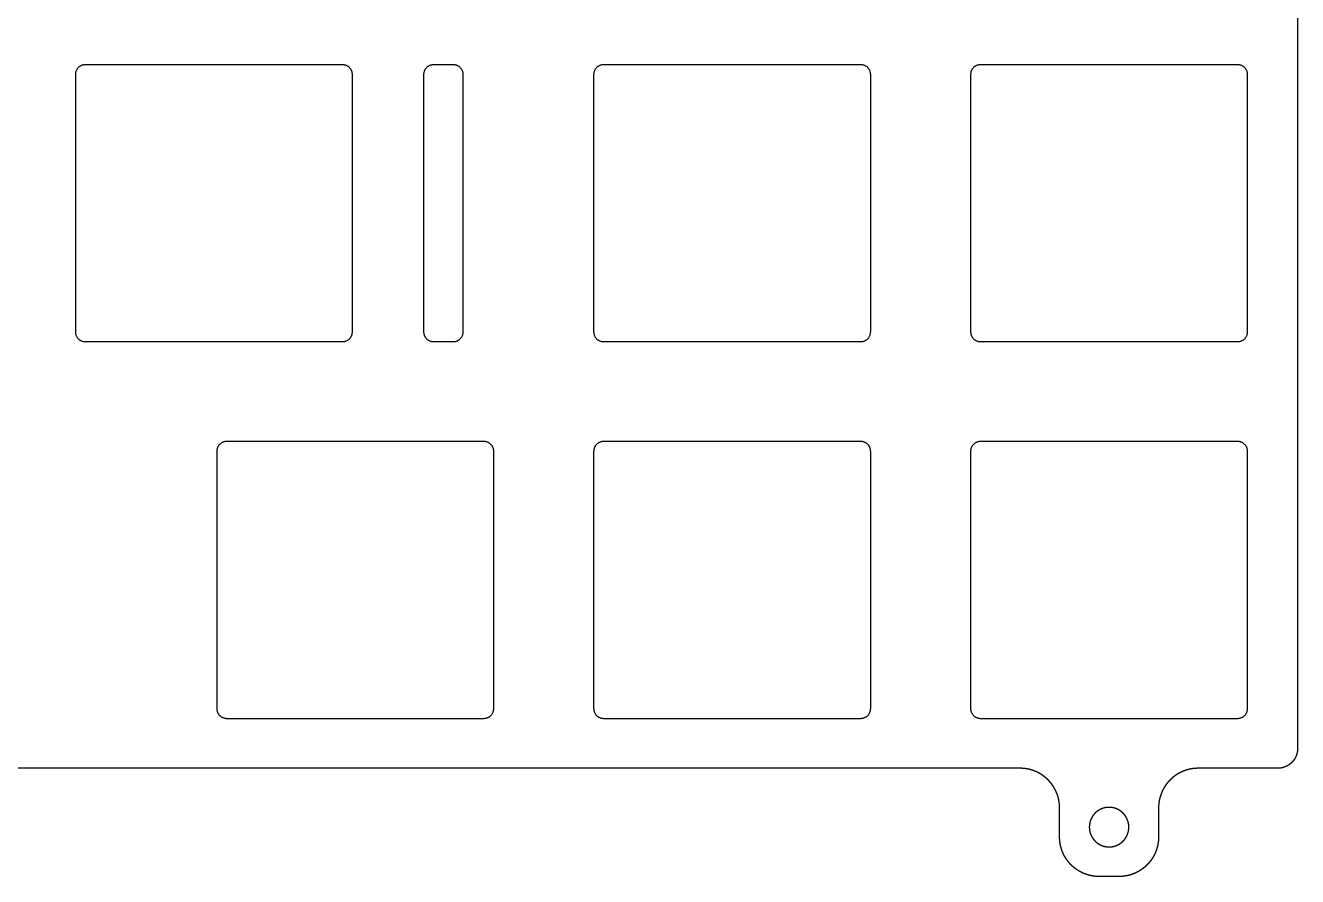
# Model space of a CAD drawing. Header units: millimetres. Extents: x 561 to 866, y -101 to 6.
# Drawn here: x 801.9 to 866.2, y -100.7 to -57.6 of the extents above; entities that cross this region are included whole.
import ezdxf

# ---------------------------------------------------------------- set-up
doc = ezdxf.new("R2010")
doc.units = ezdxf.units.MM
doc.layers.get('0').update_dxf_attribs({"linetype": 'CONTINUOUS'})

msp = doc.modelspace()

# ---------------------------------------------------------------- linework, layer by layer
for p, q in [((866.209, -0.953, -22.344), (866.209, -94.201, -22.344)), ((866.209, -94.201, -22.344), (866.208, -94.235, -22.344)), ((852.183, -95.201, -22.344), (718.308, -95.201, -22.344)), ((852.251, -95.202, -22.344), (852.183, -95.201, -22.344)), ((861.183, -95.201, -22.344), (861.115, -95.202, -22.344)), ((865.209, -95.201, -22.344), (861.183, -95.201, -22.344)), ((865.243, -95.201, -22.344), (865.209, -95.201, -22.344)), ((854.183, -97.201, -22.344), (854.182, -97.133, -22.344)), ((854.183, -98.676, -22.344), (854.183, -97.201, -22.344)), ((859.184, -97.133, -22.344), (859.183, -97.201, -22.344)), ((859.183, -97.201, -22.344), (859.183, -98.676, -22.344)), ((854.184, -98.745, -22.344), (854.183, -98.676, -22.344)), ((859.183, -98.676, -22.344), (859.182, -98.745, -22.344)), ((856.183, -100.676, -22.344), (856.115, -100.675, -22.344)), ((857.183, -100.676, -22.344), (856.183, -100.676, -22.344)), ((857.251, -100.675, -22.344), (857.183, -100.676, -22.344))]:
    msp.add_line(p, q)
for points, weights in [([(804.939, -59.626, -22.344), (804.439, -59.626, -22.344), (804.439, -60.126, -22.344)], [1, 0.707106781187, 1]), ([(818.439, -60.126, -22.344), (818.439, -59.626, -22.344), (817.939, -59.626, -22.344)], [1, 0.707106781187, 1]), ([(822.539, -59.626, -22.344), (822.039, -59.626, -22.344), (822.039, -60.126, -22.344)], [1, 0.707106781187, 1]), ([(824.039, -60.126, -22.344), (824.039, -59.626, -22.344), (823.539, -59.626, -22.344)], [1, 0.707106781187, 1]), ([(831.133, -59.626, -22.344), (830.633, -59.626, -22.344), (830.633, -60.126, -22.344)], [1, 0.707106781187, 1]), ([(844.633, -60.126, -22.344), (844.633, -59.626, -22.344), (844.133, -59.626, -22.344)], [1, 0.707106781187, 1]), ([(850.183, -59.626, -22.344), (849.683, -59.626, -22.344), (849.683, -60.126, -22.344)], [1, 0.707106781187, 1]), ([(863.683, -60.126, -22.344), (863.683, -59.626, -22.344), (863.183, -59.626, -22.344)], [1, 0.707106781186, 1]), ([(804.439, -73.126, -22.344), (804.439, -73.626, -22.344), (804.939, -73.626, -22.344)], [1, 0.707106781186, 1]), ([(817.939, -73.626, -22.344), (818.439, -73.626, -22.344), (818.439, -73.126, -22.344)], [1, 0.707106781187, 1]), ([(822.039, -73.126, -22.344), (822.039, -73.626, -22.344), (822.539, -73.626, -22.344)], [1, 0.707106781187, 1]), ([(823.539, -73.626, -22.344), (824.039, -73.626, -22.344), (824.039, -73.126, -22.344)], [1, 0.707106781187, 1]), ([(830.633, -73.126, -22.344), (830.633, -73.626, -22.344), (831.133, -73.626, -22.344)], [1, 0.707106781186, 1]), ([(844.133, -73.626, -22.344), (844.633, -73.626, -22.344), (844.633, -73.126, -22.344)], [1, 0.707106781187, 1]), ([(849.683, -73.126, -22.344), (849.683, -73.626, -22.344), (850.183, -73.626, -22.344)], [1, 0.707106781187, 1]), ([(863.183, -73.626, -22.344), (863.683, -73.626, -22.344), (863.683, -73.126, -22.344)], [1, 0.707106781187, 1]), ([(812.083, -78.676, -22.344), (811.583, -78.676, -22.344), (811.583, -79.176, -22.344)], [1, 0.707106781187, 1]), ([(825.583, -79.176, -22.344), (825.583, -78.676, -22.344), (825.083, -78.676, -22.344)], [1, 0.707106781187, 1]), ([(831.133, -78.676, -22.344), (830.633, -78.676, -22.344), (830.633, -79.176, -22.344)], [1, 0.707106781187, 1]), ([(844.633, -79.176, -22.344), (844.633, -78.676, -22.344), (844.133, -78.676, -22.344)], [1, 0.707106781187, 1]), ([(850.183, -78.676, -22.344), (849.683, -78.676, -22.344), (849.683, -79.176, -22.344)], [1, 0.707106781187, 1]), ([(863.683, -79.176, -22.344), (863.683, -78.676, -22.344), (863.183, -78.676, -22.344)], [1, 0.707106781186, 1]), ([(811.583, -92.176, -22.344), (811.583, -92.676, -22.344), (812.083, -92.676, -22.344)], [1, 0.707106781187, 1]), ([(825.083, -92.676, -22.344), (825.583, -92.676, -22.344), (825.583, -92.176, -22.344)], [1, 0.707106781186, 1]), ([(830.633, -92.176, -22.344), (830.633, -92.676, -22.344), (831.133, -92.676, -22.344)], [1, 0.707106781187, 1]), ([(844.133, -92.676, -22.344), (844.633, -92.676, -22.344), (844.633, -92.176, -22.344)], [1, 0.707106781186, 1]), ([(849.683, -92.176, -22.344), (849.683, -92.676, -22.344), (850.183, -92.676, -22.344)], [1, 0.707106781186, 1]), ([(863.183, -92.676, -22.344), (863.683, -92.676, -22.344), (863.683, -92.176, -22.344)], [1, 0.707106781186, 1])]:
    msp.add_rational_spline(points, weights, degree=2)
for points in [[(817.939, -59.626, -22.344), (811.439, -59.626, -22.344), (804.939, -59.626, -22.344)], [(823.539, -59.626, -22.344), (823.039, -59.626, -22.344), (822.539, -59.626, -22.344)], [(844.133, -59.626, -22.344), (837.633, -59.626, -22.344), (831.133, -59.626, -22.344)], [(863.183, -59.626, -22.344), (856.683, -59.626, -22.344), (850.183, -59.626, -22.344)], [(804.439, -60.126, -22.344), (804.439, -66.626, -22.344), (804.439, -73.126, -22.344)], [(818.439, -73.126, -22.344), (818.439, -66.626, -22.344), (818.439, -60.126, -22.344)], [(822.039, -60.126, -22.344), (822.039, -66.626, -22.344), (822.039, -73.126, -22.344)], [(824.039, -73.126, -22.344), (824.039, -66.626, -22.344), (824.039, -60.126, -22.344)], [(830.633, -60.126, -22.344), (830.633, -66.626, -22.344), (830.633, -73.126, -22.344)], [(844.633, -73.126, -22.344), (844.633, -66.626, -22.344), (844.633, -60.126, -22.344)], [(849.683, -60.126, -22.344), (849.683, -66.626, -22.344), (849.683, -73.126, -22.344)], [(863.683, -73.126, -22.344), (863.683, -66.626, -22.344), (863.683, -60.126, -22.344)], [(804.939, -73.626, -22.344), (811.439, -73.626, -22.344), (817.939, -73.626, -22.344)], [(822.539, -73.626, -22.344), (823.039, -73.626, -22.344), (823.539, -73.626, -22.344)], [(831.133, -73.626, -22.344), (837.633, -73.626, -22.344), (844.133, -73.626, -22.344)], [(850.183, -73.626, -22.344), (856.683, -73.626, -22.344), (863.183, -73.626, -22.344)], [(825.083, -78.676, -22.344), (818.583, -78.676, -22.344), (812.083, -78.676, -22.344)], [(844.133, -78.676, -22.344), (837.633, -78.676, -22.344), (831.133, -78.676, -22.344)], [(863.183, -78.676, -22.344), (856.683, -78.676, -22.344), (850.183, -78.676, -22.344)], [(811.583, -79.176, -22.344), (811.583, -85.676, -22.344), (811.583, -92.176, -22.344)], [(825.583, -92.176, -22.344), (825.583, -85.676, -22.344), (825.583, -79.176, -22.344)], [(830.633, -79.176, -22.344), (830.633, -85.676, -22.344), (830.633, -92.176, -22.344)], [(844.633, -92.176, -22.344), (844.633, -85.676, -22.344), (844.633, -79.176, -22.344)], [(849.683, -79.176, -22.344), (849.683, -85.676, -22.344), (849.683, -92.176, -22.344)], [(863.683, -92.176, -22.344), (863.683, -85.676, -22.344), (863.683, -79.176, -22.344)], [(812.083, -92.676, -22.344), (818.583, -92.676, -22.344), (825.083, -92.676, -22.344)], [(831.133, -92.676, -22.344), (837.633, -92.676, -22.344), (844.133, -92.676, -22.344)], [(850.183, -92.676, -22.344), (856.683, -92.676, -22.344), (863.183, -92.676, -22.344)], [(866.162, -94.504, -22.344), (866.156, -94.52, -22.344), (866.151, -94.536, -22.344)], [(866.171, -94.471, -22.344), (866.167, -94.487, -22.344), (866.162, -94.504, -22.344)], [(866.18, -94.438, -22.344), (866.176, -94.455, -22.344), (866.171, -94.471, -22.344)], [(866.188, -94.405, -22.344), (866.184, -94.421, -22.344), (866.18, -94.438, -22.344)], [(866.194, -94.371, -22.344), (866.191, -94.388, -22.344), (866.188, -94.405, -22.344)], [(866.199, -94.337, -22.344), (866.197, -94.354, -22.344), (866.194, -94.371, -22.344)], [(866.203, -94.303, -22.344), (866.201, -94.32, -22.344), (866.199, -94.337, -22.344)], [(866.206, -94.269, -22.344), (866.205, -94.286, -22.344), (866.203, -94.303, -22.344)], [(866.208, -94.235, -22.344), (866.207, -94.252, -22.344), (866.206, -94.269, -22.344)], [(865.511, -95.154, -22.344), (865.495, -95.159, -22.344), (865.478, -95.164, -22.344)], [(865.543, -95.143, -22.344), (865.527, -95.149, -22.344), (865.511, -95.154, -22.344)], [(865.575, -95.132, -22.344), (865.559, -95.137, -22.344), (865.543, -95.143, -22.344)], [(865.607, -95.118, -22.344), (865.591, -95.125, -22.344), (865.575, -95.132, -22.344)], [(865.638, -95.104, -22.344), (865.622, -95.111, -22.344), (865.607, -95.118, -22.344)], [(865.669, -95.089, -22.344), (865.653, -95.097, -22.344), (865.638, -95.104, -22.344)], [(865.699, -95.073, -22.344), (865.684, -95.081, -22.344), (865.669, -95.089, -22.344)], [(865.728, -95.056, -22.344), (865.713, -95.064, -22.344), (865.699, -95.073, -22.344)], [(865.757, -95.037, -22.344), (865.743, -95.047, -22.344), (865.728, -95.056, -22.344)], [(865.785, -95.018, -22.344), (865.771, -95.028, -22.344), (865.757, -95.037, -22.344)], [(865.813, -94.998, -22.344), (865.799, -95.008, -22.344), (865.785, -95.018, -22.344)], [(865.84, -94.977, -22.344), (865.826, -94.987, -22.344), (865.813, -94.998, -22.344)], [(865.866, -94.955, -22.344), (865.853, -94.966, -22.344), (865.84, -94.977, -22.344)], [(865.891, -94.932, -22.344), (865.878, -94.944, -22.344), (865.866, -94.955, -22.344)], [(865.916, -94.908, -22.344), (865.903, -94.92, -22.344), (865.891, -94.932, -22.344)], [(865.939, -94.884, -22.344), (865.927, -94.896, -22.344), (865.916, -94.908, -22.344)], [(865.962, -94.858, -22.344), (865.951, -94.871, -22.344), (865.939, -94.884, -22.344)], [(865.984, -94.832, -22.344), (865.973, -94.845, -22.344), (865.962, -94.858, -22.344)], [(866.005, -94.805, -22.344), (865.995, -94.819, -22.344), (865.984, -94.832, -22.344)], [(866.025, -94.778, -22.344), (866.015, -94.792, -22.344), (866.005, -94.805, -22.344)], [(866.045, -94.75, -22.344), (866.035, -94.764, -22.344), (866.025, -94.778, -22.344)], [(866.063, -94.721, -22.344), (866.054, -94.735, -22.344), (866.045, -94.75, -22.344)], [(866.08, -94.691, -22.344), (866.072, -94.706, -22.344), (866.063, -94.721, -22.344)], [(866.096, -94.661, -22.344), (866.088, -94.676, -22.344), (866.08, -94.691, -22.344)], [(866.112, -94.631, -22.344), (866.104, -94.646, -22.344), (866.096, -94.661, -22.344)], [(866.126, -94.6, -22.344), (866.119, -94.615, -22.344), (866.112, -94.631, -22.344)], [(866.139, -94.568, -22.344), (866.132, -94.584, -22.344), (866.126, -94.6, -22.344)], [(866.151, -94.536, -22.344), (866.145, -94.552, -22.344), (866.139, -94.568, -22.344)], [(852.32, -95.206, -22.344), (852.285, -95.204, -22.344), (852.251, -95.202, -22.344)], [(852.388, -95.212, -22.344), (852.354, -95.209, -22.344), (852.32, -95.206, -22.344)], [(852.455, -95.22, -22.344), (852.421, -95.216, -22.344), (852.388, -95.212, -22.344)], [(852.523, -95.23, -22.344), (852.489, -95.225, -22.344), (852.455, -95.22, -22.344)], [(852.59, -95.243, -22.344), (852.556, -95.237, -22.344), (852.523, -95.23, -22.344)], [(852.657, -95.258, -22.344), (852.623, -95.251, -22.344), (852.59, -95.243, -22.344)], [(852.723, -95.275, -22.344), (852.69, -95.267, -22.344), (852.657, -95.258, -22.344)], [(852.788, -95.295, -22.344), (852.755, -95.285, -22.344), (852.723, -95.275, -22.344)], [(852.853, -95.317, -22.344), (852.82, -95.306, -22.344), (852.788, -95.295, -22.344)], [(852.917, -95.341, -22.344), (852.885, -95.329, -22.344), (852.853, -95.317, -22.344)], [(852.98, -95.367, -22.344), (852.948, -95.354, -22.344), (852.917, -95.341, -22.344)], [(853.042, -95.395, -22.344), (853.011, -95.381, -22.344), (852.98, -95.367, -22.344)], [(853.103, -95.425, -22.344), (853.073, -95.41, -22.344), (853.042, -95.395, -22.344)], [(853.163, -95.458, -22.344), (853.133, -95.442, -22.344), (853.103, -95.425, -22.344)], [(853.222, -95.492, -22.344), (853.193, -95.475, -22.344), (853.163, -95.458, -22.344)], [(853.28, -95.529, -22.344), (853.251, -95.511, -22.344), (853.222, -95.492, -22.344)], [(853.336, -95.567, -22.344), (853.308, -95.548, -22.344), (853.28, -95.529, -22.344)], [(853.391, -95.608, -22.344), (853.364, -95.587, -22.344), (853.336, -95.567, -22.344)], [(853.445, -95.65, -22.344), (853.418, -95.629, -22.344), (853.391, -95.608, -22.344)], [(853.497, -95.694, -22.344), (853.471, -95.672, -22.344), (853.445, -95.65, -22.344)], [(853.548, -95.74, -22.344), (853.523, -95.717, -22.344), (853.497, -95.694, -22.344)], [(853.597, -95.787, -22.344), (853.573, -95.763, -22.344), (853.548, -95.74, -22.344)], [(853.645, -95.836, -22.344), (853.621, -95.812, -22.344), (853.597, -95.787, -22.344)], [(859.769, -95.787, -22.344), (859.745, -95.812, -22.344), (859.721, -95.836, -22.344)], [(859.818, -95.74, -22.344), (859.793, -95.763, -22.344), (859.769, -95.787, -22.344)], [(859.869, -95.694, -22.344), (859.843, -95.717, -22.344), (859.818, -95.74, -22.344)], [(859.921, -95.65, -22.344), (859.895, -95.672, -22.344), (859.869, -95.694, -22.344)], [(859.975, -95.608, -22.344), (859.948, -95.629, -22.344), (859.921, -95.65, -22.344)], [(860.03, -95.567, -22.344), (860.002, -95.587, -22.344), (859.975, -95.608, -22.344)], [(860.086, -95.529, -22.344), (860.058, -95.548, -22.344), (860.03, -95.567, -22.344)], [(860.144, -95.492, -22.344), (860.115, -95.511, -22.344), (860.086, -95.529, -22.344)], [(860.203, -95.458, -22.344), (860.173, -95.475, -22.344), (860.144, -95.492, -22.344)], [(860.263, -95.425, -22.344), (860.233, -95.442, -22.344), (860.203, -95.458, -22.344)], [(860.324, -95.395, -22.344), (860.293, -95.41, -22.344), (860.263, -95.425, -22.344)], [(860.386, -95.367, -22.344), (860.355, -95.381, -22.344), (860.324, -95.395, -22.344)], [(860.449, -95.341, -22.344), (860.418, -95.354, -22.344), (860.386, -95.367, -22.344)], [(860.513, -95.317, -22.344), (860.481, -95.329, -22.344), (860.449, -95.341, -22.344)], [(860.578, -95.295, -22.344), (860.546, -95.306, -22.344), (860.513, -95.317, -22.344)], [(860.643, -95.275, -22.344), (860.611, -95.285, -22.344), (860.578, -95.295, -22.344)], [(860.709, -95.258, -22.344), (860.676, -95.267, -22.344), (860.643, -95.275, -22.344)], [(860.776, -95.243, -22.344), (860.743, -95.251, -22.344), (860.709, -95.258, -22.344)], [(860.843, -95.23, -22.344), (860.81, -95.237, -22.344), (860.776, -95.243, -22.344)], [(860.911, -95.22, -22.344), (860.877, -95.225, -22.344), (860.843, -95.23, -22.344)], [(860.978, -95.212, -22.344), (860.945, -95.216, -22.344), (860.911, -95.22, -22.344)], [(861.047, -95.206, -22.344), (861.013, -95.209, -22.344), (860.978, -95.212, -22.344)], [(861.115, -95.202, -22.344), (861.081, -95.204, -22.344), (861.047, -95.206, -22.344)], [(865.277, -95.199, -22.344), (865.26, -95.2, -22.344), (865.243, -95.201, -22.344)], [(865.311, -95.196, -22.344), (865.294, -95.197, -22.344), (865.277, -95.199, -22.344)], [(865.345, -95.192, -22.344), (865.328, -95.194, -22.344), (865.311, -95.196, -22.344)], [(865.378, -95.187, -22.344), (865.362, -95.189, -22.344), (865.345, -95.192, -22.344)], [(865.412, -95.18, -22.344), (865.395, -95.183, -22.344), (865.378, -95.187, -22.344)], [(865.445, -95.173, -22.344), (865.429, -95.177, -22.344), (865.412, -95.18, -22.344)], [(865.478, -95.164, -22.344), (865.462, -95.168, -22.344), (865.445, -95.173, -22.344)], [(853.69, -95.887, -22.344), (853.668, -95.861, -22.344), (853.645, -95.836, -22.344)], [(853.734, -95.939, -22.344), (853.712, -95.913, -22.344), (853.69, -95.887, -22.344)], [(853.777, -95.993, -22.344), (853.756, -95.966, -22.344), (853.734, -95.939, -22.344)], [(853.817, -96.048, -22.344), (853.797, -96.02, -22.344), (853.777, -95.993, -22.344)], [(853.855, -96.104, -22.344), (853.836, -96.076, -22.344), (853.817, -96.048, -22.344)], [(853.892, -96.162, -22.344), (853.874, -96.133, -22.344), (853.855, -96.104, -22.344)], [(853.926, -96.221, -22.344), (853.909, -96.192, -22.344), (853.892, -96.162, -22.344)], [(853.959, -96.281, -22.344), (853.943, -96.251, -22.344), (853.926, -96.221, -22.344)], [(853.989, -96.342, -22.344), (853.974, -96.312, -22.344), (853.959, -96.281, -22.344)], [(854.017, -96.404, -22.344), (854.003, -96.373, -22.344), (853.989, -96.342, -22.344)], [(854.044, -96.468, -22.344), (854.031, -96.436, -22.344), (854.017, -96.404, -22.344)], [(859.349, -96.404, -22.344), (859.336, -96.436, -22.344), (859.322, -96.468, -22.344)], [(859.377, -96.342, -22.344), (859.363, -96.373, -22.344), (859.349, -96.404, -22.344)], [(859.407, -96.281, -22.344), (859.392, -96.312, -22.344), (859.377, -96.342, -22.344)], [(859.44, -96.221, -22.344), (859.423, -96.251, -22.344), (859.407, -96.281, -22.344)], [(859.474, -96.162, -22.344), (859.457, -96.192, -22.344), (859.44, -96.221, -22.344)], [(859.511, -96.104, -22.344), (859.492, -96.133, -22.344), (859.474, -96.162, -22.344)], [(859.549, -96.048, -22.344), (859.53, -96.076, -22.344), (859.511, -96.104, -22.344)], [(859.589, -95.993, -22.344), (859.569, -96.02, -22.344), (859.549, -96.048, -22.344)], [(859.632, -95.939, -22.344), (859.611, -95.966, -22.344), (859.589, -95.993, -22.344)], [(859.676, -95.887, -22.344), (859.654, -95.913, -22.344), (859.632, -95.939, -22.344)], [(859.721, -95.836, -22.344), (859.698, -95.861, -22.344), (859.676, -95.887, -22.344)], [(854.068, -96.531, -22.344), (854.056, -96.499, -22.344), (854.044, -96.468, -22.344)], [(854.089, -96.596, -22.344), (854.078, -96.564, -22.344), (854.068, -96.531, -22.344)], [(854.109, -96.662, -22.344), (854.099, -96.629, -22.344), (854.089, -96.596, -22.344)], [(854.126, -96.728, -22.344), (854.118, -96.695, -22.344), (854.109, -96.662, -22.344)], [(854.141, -96.794, -22.344), (854.134, -96.761, -22.344), (854.126, -96.728, -22.344)], [(854.154, -96.861, -22.344), (854.148, -96.828, -22.344), (854.141, -96.794, -22.344)], [(854.164, -96.929, -22.344), (854.159, -96.895, -22.344), (854.154, -96.861, -22.344)], [(854.173, -96.997, -22.344), (854.168, -96.963, -22.344), (854.164, -96.929, -22.344)], [(854.178, -97.065, -22.344), (854.175, -97.031, -22.344), (854.173, -96.997, -22.344)], [(854.182, -97.133, -22.344), (854.18, -97.099, -22.344), (854.178, -97.065, -22.344)], [(859.188, -97.065, -22.344), (859.186, -97.099, -22.344), (859.184, -97.133, -22.344)], [(859.194, -96.997, -22.344), (859.191, -97.031, -22.344), (859.188, -97.065, -22.344)], [(859.202, -96.929, -22.344), (859.198, -96.963, -22.344), (859.194, -96.997, -22.344)], [(859.212, -96.861, -22.344), (859.207, -96.895, -22.344), (859.202, -96.929, -22.344)], [(859.225, -96.794, -22.344), (859.218, -96.828, -22.344), (859.212, -96.861, -22.344)], [(859.24, -96.728, -22.344), (859.232, -96.761, -22.344), (859.225, -96.794, -22.344)], [(859.257, -96.662, -22.344), (859.249, -96.695, -22.344), (859.24, -96.728, -22.344)], [(859.277, -96.596, -22.344), (859.267, -96.629, -22.344), (859.257, -96.662, -22.344)], [(859.298, -96.531, -22.344), (859.288, -96.564, -22.344), (859.277, -96.596, -22.344)], [(859.322, -96.468, -22.344), (859.31, -96.499, -22.344), (859.298, -96.531, -22.344)], [(855.799, -97.709, -22.344), (855.791, -97.725, -22.344), (855.783, -97.74, -22.344)], [(855.816, -97.679, -22.344), (855.807, -97.694, -22.344), (855.799, -97.709, -22.344)], [(855.833, -97.649, -22.344), (855.824, -97.664, -22.344), (855.816, -97.679, -22.344)], [(855.852, -97.62, -22.344), (855.843, -97.634, -22.344), (855.833, -97.649, -22.344)], [(855.872, -97.591, -22.344), (855.862, -97.606, -22.344), (855.852, -97.62, -22.344)], [(855.893, -97.564, -22.344), (855.882, -97.577, -22.344), (855.872, -97.591, -22.344)], [(855.914, -97.537, -22.344), (855.904, -97.55, -22.344), (855.893, -97.564, -22.344)], [(855.937, -97.51, -22.344), (855.926, -97.523, -22.344), (855.914, -97.537, -22.344)], [(855.961, -97.485, -22.344), (855.949, -97.497, -22.344), (855.937, -97.51, -22.344)], [(855.985, -97.46, -22.344), (855.973, -97.472, -22.344), (855.961, -97.485, -22.344)], [(856.01, -97.436, -22.344), (855.998, -97.448, -22.344), (855.985, -97.46, -22.344)], [(856.037, -97.413, -22.344), (856.023, -97.425, -22.344), (856.01, -97.436, -22.344)], [(856.063, -97.391, -22.344), (856.05, -97.402, -22.344), (856.037, -97.413, -22.344)], [(856.091, -97.37, -22.344), (856.077, -97.381, -22.344), (856.063, -97.391, -22.344)], [(856.119, -97.35, -22.344), (856.105, -97.36, -22.344), (856.091, -97.37, -22.344)], [(856.148, -97.331, -22.344), (856.134, -97.341, -22.344), (856.119, -97.35, -22.344)], [(856.178, -97.313, -22.344), (856.163, -97.322, -22.344), (856.148, -97.331, -22.344)], [(856.208, -97.296, -22.344), (856.193, -97.305, -22.344), (856.178, -97.313, -22.344)], [(856.239, -97.28, -22.344), (856.224, -97.288, -22.344), (856.208, -97.296, -22.344)], [(856.27, -97.265, -22.344), (856.255, -97.273, -22.344), (856.239, -97.28, -22.344)], [(856.302, -97.252, -22.344), (856.286, -97.259, -22.344), (856.27, -97.265, -22.344)], [(856.335, -97.239, -22.344), (856.319, -97.245, -22.344), (856.302, -97.252, -22.344)], [(856.367, -97.227, -22.344), (856.351, -97.233, -22.344), (856.335, -97.239, -22.344)], [(856.401, -97.217, -22.344), (856.384, -97.222, -22.344), (856.367, -97.227, -22.344)], [(856.434, -97.208, -22.344), (856.417, -97.212, -22.344), (856.401, -97.217, -22.344)], [(856.468, -97.2, -22.344), (856.451, -97.204, -22.344), (856.434, -97.208, -22.344)], [(856.502, -97.193, -22.344), (856.485, -97.196, -22.344), (856.468, -97.2, -22.344)], [(856.536, -97.187, -22.344), (856.519, -97.19, -22.344), (856.502, -97.193, -22.344)], [(856.57, -97.183, -22.344), (856.553, -97.185, -22.344), (856.536, -97.187, -22.344)], [(856.605, -97.179, -22.344), (856.588, -97.181, -22.344), (856.57, -97.183, -22.344)], [(856.64, -97.177, -22.344), (856.622, -97.178, -22.344), (856.605, -97.179, -22.344)], [(856.674, -97.176, -22.344), (856.657, -97.177, -22.344), (856.64, -97.177, -22.344)], [(856.709, -97.177, -22.344), (856.692, -97.177, -22.344), (856.674, -97.176, -22.344)], [(856.744, -97.178, -22.344), (856.726, -97.177, -22.344), (856.709, -97.177, -22.344)], [(856.778, -97.181, -22.344), (856.761, -97.18, -22.344), (856.744, -97.178, -22.344)], [(856.813, -97.185, -22.344), (856.796, -97.183, -22.344), (856.778, -97.181, -22.344)], [(856.847, -97.19, -22.344), (856.83, -97.187, -22.344), (856.813, -97.185, -22.344)], [(856.881, -97.196, -22.344), (856.864, -97.193, -22.344), (856.847, -97.19, -22.344)], [(856.915, -97.204, -22.344), (856.898, -97.2, -22.344), (856.881, -97.196, -22.344)], [(856.949, -97.212, -22.344), (856.932, -97.208, -22.344), (856.915, -97.204, -22.344)], [(856.982, -97.222, -22.344), (856.965, -97.217, -22.344), (856.949, -97.212, -22.344)], [(857.015, -97.233, -22.344), (856.999, -97.228, -22.344), (856.982, -97.222, -22.344)], [(857.048, -97.245, -22.344), (857.031, -97.239, -22.344), (857.015, -97.233, -22.344)], [(857.08, -97.258, -22.344), (857.064, -97.252, -22.344), (857.048, -97.245, -22.344)], [(857.111, -97.273, -22.344), (857.095, -97.266, -22.344), (857.08, -97.258, -22.344)], [(857.142, -97.288, -22.344), (857.127, -97.28, -22.344), (857.111, -97.273, -22.344)], [(857.173, -97.305, -22.344), (857.158, -97.296, -22.344), (857.142, -97.288, -22.344)], [(857.203, -97.322, -22.344), (857.188, -97.313, -22.344), (857.173, -97.305, -22.344)], [(857.232, -97.341, -22.344), (857.218, -97.331, -22.344), (857.203, -97.322, -22.344)], [(857.261, -97.36, -22.344), (857.247, -97.35, -22.344), (857.232, -97.341, -22.344)], [(857.289, -97.381, -22.344), (857.275, -97.371, -22.344), (857.261, -97.36, -22.344)], [(857.316, -97.402, -22.344), (857.303, -97.392, -22.344), (857.289, -97.381, -22.344)], [(857.343, -97.425, -22.344), (857.329, -97.414, -22.344), (857.316, -97.402, -22.344)], [(857.368, -97.448, -22.344), (857.355, -97.436, -22.344), (857.343, -97.425, -22.344)], [(857.393, -97.472, -22.344), (857.381, -97.46, -22.344), (857.368, -97.448, -22.344)], [(857.417, -97.497, -22.344), (857.405, -97.485, -22.344), (857.393, -97.472, -22.344)], [(857.44, -97.523, -22.344), (857.429, -97.51, -22.344), (857.417, -97.497, -22.344)], [(857.463, -97.55, -22.344), (857.451, -97.537, -22.344), (857.44, -97.523, -22.344)], [(857.484, -97.577, -22.344), (857.473, -97.564, -22.344), (857.463, -97.55, -22.344)], [(857.504, -97.606, -22.344), (857.494, -97.591, -22.344), (857.484, -97.577, -22.344)], [(857.523, -97.634, -22.344), (857.514, -97.62, -22.344), (857.504, -97.606, -22.344)], [(857.542, -97.664, -22.344), (857.533, -97.649, -22.344), (857.523, -97.634, -22.344)], [(857.559, -97.694, -22.344), (857.55, -97.679, -22.344), (857.542, -97.664, -22.344)], [(857.575, -97.725, -22.344), (857.567, -97.709, -22.344), (857.559, -97.694, -22.344)], [(857.59, -97.756, -22.344), (857.583, -97.74, -22.344), (857.575, -97.725, -22.344)], [(855.684, -98.142, -22.344), (855.683, -98.159, -22.344), (855.683, -98.176, -22.344)], [(855.683, -98.176, -22.344), (855.683, -98.194, -22.344), (855.684, -98.211, -22.344)], [(855.685, -98.107, -22.344), (855.685, -98.124, -22.344), (855.684, -98.142, -22.344)], [(855.684, -98.211, -22.344), (855.685, -98.228, -22.344), (855.685, -98.246, -22.344)], [(855.688, -98.072, -22.344), (855.687, -98.09, -22.344), (855.685, -98.107, -22.344)], [(855.685, -98.246, -22.344), (855.687, -98.263, -22.344), (855.688, -98.28, -22.344)], [(855.693, -98.038, -22.344), (855.691, -98.055, -22.344), (855.688, -98.072, -22.344)], [(855.688, -98.28, -22.344), (855.691, -98.298, -22.344), (855.693, -98.315, -22.344)], [(855.698, -98.004, -22.344), (855.695, -98.021, -22.344), (855.693, -98.038, -22.344)], [(855.693, -98.315, -22.344), (855.695, -98.332, -22.344), (855.698, -98.349, -22.344)], [(855.705, -97.97, -22.344), (855.701, -97.987, -22.344), (855.698, -98.004, -22.344)], [(855.698, -98.349, -22.344), (855.701, -98.366, -22.344), (855.705, -98.383, -22.344)], [(855.712, -97.936, -22.344), (855.709, -97.953, -22.344), (855.705, -97.97, -22.344)], [(855.721, -97.902, -22.344), (855.717, -97.919, -22.344), (855.712, -97.936, -22.344)], [(855.731, -97.869, -22.344), (855.726, -97.886, -22.344), (855.721, -97.902, -22.344)], [(855.743, -97.836, -22.344), (855.737, -97.853, -22.344), (855.731, -97.869, -22.344)], [(855.755, -97.804, -22.344), (855.749, -97.82, -22.344), (855.743, -97.836, -22.344)], [(855.769, -97.772, -22.344), (855.762, -97.788, -22.344), (855.755, -97.804, -22.344)], [(855.783, -97.74, -22.344), (855.776, -97.756, -22.344), (855.769, -97.772, -22.344)], [(857.604, -97.788, -22.344), (857.597, -97.772, -22.344), (857.59, -97.756, -22.344)], [(857.617, -97.82, -22.344), (857.611, -97.804, -22.344), (857.604, -97.788, -22.344)], [(857.629, -97.853, -22.344), (857.623, -97.836, -22.344), (857.617, -97.82, -22.344)], [(857.64, -97.886, -22.344), (857.634, -97.869, -22.344), (857.629, -97.853, -22.344)], [(857.649, -97.919, -22.344), (857.645, -97.902, -22.344), (857.64, -97.886, -22.344)], [(857.658, -97.953, -22.344), (857.653, -97.936, -22.344), (857.649, -97.919, -22.344)], [(857.665, -97.987, -22.344), (857.661, -97.97, -22.344), (857.658, -97.953, -22.344)], [(857.658, -98.4, -22.344), (857.661, -98.383, -22.344), (857.665, -98.366, -22.344)], [(857.671, -98.021, -22.344), (857.668, -98.004, -22.344), (857.665, -97.987, -22.344)], [(857.665, -98.366, -22.344), (857.668, -98.349, -22.344), (857.671, -98.332, -22.344)], [(857.676, -98.055, -22.344), (857.673, -98.038, -22.344), (857.671, -98.021, -22.344)], [(857.671, -98.332, -22.344), (857.673, -98.315, -22.344), (857.676, -98.298, -22.344)], [(857.679, -98.09, -22.344), (857.677, -98.072, -22.344), (857.676, -98.055, -22.344)], [(857.676, -98.298, -22.344), (857.677, -98.28, -22.344), (857.679, -98.263, -22.344)], [(857.682, -98.124, -22.344), (857.68, -98.107, -22.344), (857.679, -98.09, -22.344)], [(857.679, -98.263, -22.344), (857.68, -98.246, -22.344), (857.682, -98.228, -22.344)], [(857.683, -98.159, -22.344), (857.682, -98.142, -22.344), (857.682, -98.124, -22.344)], [(857.682, -98.228, -22.344), (857.682, -98.211, -22.344), (857.683, -98.194, -22.344)], [(857.683, -98.194, -22.344), (857.683, -98.176, -22.344), (857.683, -98.159, -22.344)], [(854.188, -98.813, -22.344), (854.186, -98.779, -22.344), (854.184, -98.745, -22.344)], [(854.194, -98.881, -22.344), (854.191, -98.847, -22.344), (854.188, -98.813, -22.344)], [(854.202, -98.949, -22.344), (854.198, -98.915, -22.344), (854.194, -98.881, -22.344)], [(854.212, -99.016, -22.344), (854.207, -98.982, -22.344), (854.202, -98.949, -22.344)], [(855.705, -98.383, -22.344), (855.709, -98.4, -22.344), (855.712, -98.417, -22.344)], [(855.712, -98.417, -22.344), (855.717, -98.434, -22.344), (855.721, -98.451, -22.344)], [(855.721, -98.451, -22.344), (855.726, -98.467, -22.344), (855.731, -98.484, -22.344)], [(855.731, -98.484, -22.344), (855.737, -98.5, -22.344), (855.743, -98.517, -22.344)], [(855.743, -98.517, -22.344), (855.749, -98.533, -22.344), (855.755, -98.549, -22.344)], [(855.755, -98.549, -22.344), (855.762, -98.565, -22.344), (855.769, -98.581, -22.344)], [(855.769, -98.581, -22.344), (855.776, -98.597, -22.344), (855.783, -98.612, -22.344)], [(855.783, -98.612, -22.344), (855.791, -98.628, -22.344), (855.799, -98.643, -22.344)], [(855.799, -98.643, -22.344), (855.807, -98.659, -22.344), (855.816, -98.674, -22.344)], [(855.816, -98.674, -22.344), (855.824, -98.689, -22.344), (855.833, -98.704, -22.344)], [(855.833, -98.704, -22.344), (855.843, -98.718, -22.344), (855.852, -98.733, -22.344)], [(855.852, -98.733, -22.344), (855.862, -98.747, -22.344), (855.872, -98.761, -22.344)], [(855.872, -98.761, -22.344), (855.882, -98.775, -22.344), (855.893, -98.789, -22.344)], [(855.893, -98.789, -22.344), (855.904, -98.803, -22.344), (855.914, -98.816, -22.344)], [(855.914, -98.816, -22.344), (855.926, -98.829, -22.344), (855.937, -98.842, -22.344)], [(855.937, -98.842, -22.344), (855.949, -98.855, -22.344), (855.961, -98.868, -22.344)], [(855.961, -98.868, -22.344), (855.973, -98.88, -22.344), (855.985, -98.893, -22.344)], [(855.985, -98.893, -22.344), (855.998, -98.904, -22.344), (856.01, -98.916, -22.344)], [(856.01, -98.916, -22.344), (856.023, -98.928, -22.344), (856.037, -98.939, -22.344)], [(856.037, -98.939, -22.344), (856.05, -98.95, -22.344), (856.063, -98.961, -22.344)], [(856.063, -98.961, -22.344), (856.077, -98.972, -22.344), (856.091, -98.982, -22.344)], [(856.091, -98.982, -22.344), (856.105, -98.992, -22.344), (856.119, -99.002, -22.344)], [(856.119, -99.002, -22.344), (856.134, -99.012, -22.344), (856.148, -99.021, -22.344)], [(857.203, -99.031, -22.344), (857.218, -99.021, -22.344), (857.232, -99.012, -22.344)], [(857.232, -99.012, -22.344), (857.247, -99.002, -22.344), (857.261, -98.992, -22.344)], [(857.261, -98.992, -22.344), (857.275, -98.982, -22.344), (857.289, -98.972, -22.344)], [(857.289, -98.972, -22.344), (857.303, -98.961, -22.344), (857.316, -98.95, -22.344)], [(857.316, -98.95, -22.344), (857.329, -98.939, -22.344), (857.343, -98.928, -22.344)], [(857.343, -98.928, -22.344), (857.355, -98.916, -22.344), (857.368, -98.905, -22.344)], [(857.368, -98.905, -22.344), (857.381, -98.892, -22.344), (857.393, -98.88, -22.344)], [(857.393, -98.88, -22.344), (857.405, -98.868, -22.344), (857.417, -98.855, -22.344)], [(857.417, -98.855, -22.344), (857.429, -98.842, -22.344), (857.44, -98.829, -22.344)], [(857.44, -98.829, -22.344), (857.451, -98.816, -22.344), (857.463, -98.803, -22.344)], [(857.463, -98.803, -22.344), (857.473, -98.789, -22.344), (857.484, -98.775, -22.344)], [(857.484, -98.775, -22.344), (857.494, -98.761, -22.344), (857.504, -98.747, -22.344)], [(857.504, -98.747, -22.344), (857.514, -98.733, -22.344), (857.523, -98.718, -22.344)], [(857.523, -98.718, -22.344), (857.533, -98.704, -22.344), (857.542, -98.689, -22.344)], [(857.542, -98.689, -22.344), (857.55, -98.674, -22.344), (857.559, -98.659, -22.344)], [(857.559, -98.659, -22.344), (857.567, -98.643, -22.344), (857.575, -98.628, -22.344)], [(857.575, -98.628, -22.344), (857.583, -98.612, -22.344), (857.59, -98.597, -22.344)], [(857.59, -98.597, -22.344), (857.597, -98.581, -22.344), (857.604, -98.565, -22.344)], [(857.604, -98.565, -22.344), (857.611, -98.549, -22.344), (857.617, -98.533, -22.344)], [(857.617, -98.533, -22.344), (857.623, -98.517, -22.344), (857.629, -98.5, -22.344)], [(857.629, -98.5, -22.344), (857.634, -98.484, -22.344), (857.64, -98.467, -22.344)], [(857.64, -98.467, -22.344), (857.645, -98.45, -22.344), (857.649, -98.434, -22.344)], [(857.649, -98.434, -22.344), (857.653, -98.417, -22.344), (857.658, -98.4, -22.344)], [(859.164, -98.949, -22.344), (859.159, -98.982, -22.344), (859.154, -99.016, -22.344)], [(859.173, -98.881, -22.344), (859.168, -98.915, -22.344), (859.164, -98.949, -22.344)], [(859.178, -98.813, -22.344), (859.175, -98.847, -22.344), (859.173, -98.881, -22.344)], [(859.182, -98.745, -22.344), (859.18, -98.779, -22.344), (859.178, -98.813, -22.344)], [(854.225, -99.083, -22.344), (854.218, -99.05, -22.344), (854.212, -99.016, -22.344)], [(854.24, -99.15, -22.344), (854.232, -99.117, -22.344), (854.225, -99.083, -22.344)], [(854.257, -99.216, -22.344), (854.249, -99.183, -22.344), (854.24, -99.15, -22.344)], [(854.277, -99.281, -22.344), (854.267, -99.249, -22.344), (854.257, -99.216, -22.344)], [(854.298, -99.346, -22.344), (854.288, -99.314, -22.344), (854.277, -99.281, -22.344)], [(854.322, -99.41, -22.344), (854.31, -99.378, -22.344), (854.298, -99.346, -22.344)], [(854.349, -99.473, -22.344), (854.336, -99.442, -22.344), (854.322, -99.41, -22.344)], [(854.377, -99.535, -22.344), (854.363, -99.504, -22.344), (854.349, -99.473, -22.344)], [(854.407, -99.596, -22.344), (854.392, -99.566, -22.344), (854.377, -99.535, -22.344)], [(854.44, -99.657, -22.344), (854.423, -99.627, -22.344), (854.407, -99.596, -22.344)], [(856.148, -99.021, -22.344), (856.163, -99.03, -22.344), (856.178, -99.039, -22.344)], [(856.178, -99.039, -22.344), (856.193, -99.048, -22.344), (856.208, -99.056, -22.344)], [(856.208, -99.056, -22.344), (856.224, -99.064, -22.344), (856.239, -99.072, -22.344)], [(856.239, -99.072, -22.344), (856.255, -99.08, -22.344), (856.27, -99.087, -22.344)], [(856.27, -99.087, -22.344), (856.286, -99.094, -22.344), (856.302, -99.101, -22.344)], [(856.302, -99.101, -22.344), (856.319, -99.107, -22.344), (856.335, -99.114, -22.344)], [(856.335, -99.114, -22.344), (856.351, -99.119, -22.344), (856.367, -99.125, -22.344)], [(856.367, -99.125, -22.344), (856.384, -99.13, -22.344), (856.401, -99.136, -22.344)], [(856.401, -99.136, -22.344), (856.417, -99.14, -22.344), (856.434, -99.145, -22.344)], [(856.434, -99.145, -22.344), (856.451, -99.149, -22.344), (856.468, -99.153, -22.344)], [(856.468, -99.153, -22.344), (856.485, -99.156, -22.344), (856.502, -99.16, -22.344)], [(856.502, -99.16, -22.344), (856.519, -99.163, -22.344), (856.536, -99.165, -22.344)], [(856.536, -99.165, -22.344), (856.553, -99.168, -22.344), (856.57, -99.17, -22.344)], [(856.57, -99.17, -22.344), (856.588, -99.172, -22.344), (856.605, -99.173, -22.344)], [(856.605, -99.173, -22.344), (856.622, -99.174, -22.344), (856.64, -99.175, -22.344)], [(856.64, -99.175, -22.344), (856.657, -99.176, -22.344), (856.674, -99.176, -22.344)], [(856.674, -99.176, -22.344), (856.692, -99.176, -22.344), (856.709, -99.176, -22.344)], [(856.709, -99.176, -22.344), (856.726, -99.175, -22.344), (856.744, -99.175, -22.344)], [(856.744, -99.175, -22.344), (856.761, -99.173, -22.344), (856.778, -99.172, -22.344)], [(856.778, -99.172, -22.344), (856.796, -99.17, -22.344), (856.813, -99.168, -22.344)], [(856.813, -99.168, -22.344), (856.83, -99.165, -22.344), (856.847, -99.163, -22.344)], [(856.847, -99.163, -22.344), (856.864, -99.16, -22.344), (856.881, -99.156, -22.344)], [(856.881, -99.156, -22.344), (856.898, -99.153, -22.344), (856.915, -99.149, -22.344)], [(856.915, -99.149, -22.344), (856.932, -99.145, -22.344), (856.949, -99.14, -22.344)], [(856.949, -99.14, -22.344), (856.965, -99.135, -22.344), (856.982, -99.131, -22.344)], [(856.982, -99.131, -22.344), (856.999, -99.125, -22.344), (857.015, -99.12, -22.344)], [(857.015, -99.12, -22.344), (857.031, -99.114, -22.344), (857.048, -99.108, -22.344)], [(857.048, -99.108, -22.344), (857.064, -99.101, -22.344), (857.08, -99.094, -22.344)], [(857.08, -99.094, -22.344), (857.095, -99.087, -22.344), (857.111, -99.08, -22.344)], [(857.111, -99.08, -22.344), (857.127, -99.072, -22.344), (857.142, -99.065, -22.344)], [(857.142, -99.065, -22.344), (857.158, -99.056, -22.344), (857.173, -99.048, -22.344)], [(857.173, -99.048, -22.344), (857.188, -99.039, -22.344), (857.203, -99.031, -22.344)], [(858.959, -99.596, -22.344), (858.943, -99.627, -22.344), (858.926, -99.657, -22.344)], [(858.989, -99.535, -22.344), (858.974, -99.566, -22.344), (858.959, -99.596, -22.344)], [(859.017, -99.473, -22.344), (859.003, -99.504, -22.344), (858.989, -99.535, -22.344)], [(859.044, -99.41, -22.344), (859.031, -99.442, -22.344), (859.017, -99.473, -22.344)], [(859.068, -99.346, -22.344), (859.056, -99.378, -22.344), (859.044, -99.41, -22.344)], [(859.089, -99.281, -22.344), (859.078, -99.314, -22.344), (859.068, -99.346, -22.344)], [(859.109, -99.216, -22.344), (859.099, -99.249, -22.344), (859.089, -99.281, -22.344)], [(859.126, -99.15, -22.344), (859.118, -99.183, -22.344), (859.109, -99.216, -22.344)], [(859.141, -99.083, -22.344), (859.134, -99.117, -22.344), (859.126, -99.15, -22.344)], [(859.154, -99.016, -22.344), (859.148, -99.05, -22.344), (859.141, -99.083, -22.344)], [(854.474, -99.716, -22.344), (854.457, -99.686, -22.344), (854.44, -99.657, -22.344)], [(854.511, -99.773, -22.344), (854.492, -99.744, -22.344), (854.474, -99.716, -22.344)], [(854.549, -99.83, -22.344), (854.53, -99.801, -22.344), (854.511, -99.773, -22.344)], [(854.589, -99.885, -22.344), (854.569, -99.857, -22.344), (854.549, -99.83, -22.344)], [(854.632, -99.939, -22.344), (854.611, -99.912, -22.344), (854.589, -99.885, -22.344)], [(854.676, -99.991, -22.344), (854.654, -99.965, -22.344), (854.632, -99.939, -22.344)], [(854.721, -100.041, -22.344), (854.698, -100.016, -22.344), (854.676, -99.991, -22.344)], [(854.769, -100.091, -22.344), (854.745, -100.066, -22.344), (854.721, -100.041, -22.344)], [(854.818, -100.138, -22.344), (854.793, -100.114, -22.344), (854.769, -100.091, -22.344)], [(854.869, -100.184, -22.344), (854.843, -100.161, -22.344), (854.818, -100.138, -22.344)], [(854.921, -100.228, -22.344), (854.895, -100.206, -22.344), (854.869, -100.184, -22.344)], [(854.975, -100.27, -22.344), (854.948, -100.249, -22.344), (854.921, -100.228, -22.344)], [(855.03, -100.31, -22.344), (855.002, -100.29, -22.344), (854.975, -100.27, -22.344)], [(858.391, -100.27, -22.344), (858.364, -100.29, -22.344), (858.336, -100.31, -22.344)], [(858.445, -100.228, -22.344), (858.418, -100.249, -22.344), (858.391, -100.27, -22.344)], [(858.497, -100.184, -22.344), (858.471, -100.206, -22.344), (858.445, -100.228, -22.344)], [(858.548, -100.138, -22.344), (858.523, -100.161, -22.344), (858.497, -100.184, -22.344)], [(858.597, -100.091, -22.344), (858.573, -100.114, -22.344), (858.548, -100.138, -22.344)], [(858.645, -100.041, -22.344), (858.621, -100.066, -22.344), (858.597, -100.091, -22.344)], [(858.69, -99.991, -22.344), (858.668, -100.016, -22.344), (858.645, -100.041, -22.344)], [(858.734, -99.939, -22.344), (858.712, -99.965, -22.344), (858.69, -99.991, -22.344)], [(858.777, -99.885, -22.344), (858.756, -99.912, -22.344), (858.734, -99.939, -22.344)], [(858.817, -99.83, -22.344), (858.797, -99.857, -22.344), (858.777, -99.885, -22.344)], [(858.855, -99.773, -22.344), (858.836, -99.801, -22.344), (858.817, -99.83, -22.344)], [(858.892, -99.716, -22.344), (858.874, -99.744, -22.344), (858.855, -99.773, -22.344)], [(858.926, -99.657, -22.344), (858.909, -99.686, -22.344), (858.892, -99.716, -22.344)], [(855.086, -100.349, -22.344), (855.058, -100.33, -22.344), (855.03, -100.31, -22.344)], [(855.144, -100.385, -22.344), (855.115, -100.367, -22.344), (855.086, -100.349, -22.344)], [(855.203, -100.42, -22.344), (855.173, -100.402, -22.344), (855.144, -100.385, -22.344)], [(855.263, -100.452, -22.344), (855.233, -100.436, -22.344), (855.203, -100.42, -22.344)], [(855.324, -100.482, -22.344), (855.293, -100.467, -22.344), (855.263, -100.452, -22.344)], [(855.386, -100.511, -22.344), (855.355, -100.497, -22.344), (855.324, -100.482, -22.344)], [(855.449, -100.537, -22.344), (855.418, -100.524, -22.344), (855.386, -100.511, -22.344)], [(855.513, -100.561, -22.344), (855.481, -100.549, -22.344), (855.449, -100.537, -22.344)], [(855.578, -100.583, -22.344), (855.546, -100.572, -22.344), (855.513, -100.561, -22.344)], [(855.643, -100.602, -22.344), (855.611, -100.592, -22.344), (855.578, -100.583, -22.344)], [(855.709, -100.619, -22.344), (855.676, -100.611, -22.344), (855.643, -100.602, -22.344)], [(855.776, -100.635, -22.344), (855.743, -100.627, -22.344), (855.709, -100.619, -22.344)], [(855.843, -100.647, -22.344), (855.81, -100.641, -22.344), (855.776, -100.635, -22.344)], [(855.911, -100.658, -22.344), (855.877, -100.652, -22.344), (855.843, -100.647, -22.344)], [(855.978, -100.666, -22.344), (855.945, -100.662, -22.344), (855.911, -100.658, -22.344)], [(856.047, -100.672, -22.344), (856.013, -100.669, -22.344), (855.978, -100.666, -22.344)], [(856.115, -100.675, -22.344), (856.081, -100.673, -22.344), (856.047, -100.672, -22.344)], [(857.32, -100.672, -22.344), (857.285, -100.673, -22.344), (857.251, -100.675, -22.344)], [(857.388, -100.666, -22.344), (857.354, -100.669, -22.344), (857.32, -100.672, -22.344)], [(857.455, -100.658, -22.344), (857.421, -100.662, -22.344), (857.388, -100.666, -22.344)], [(857.523, -100.647, -22.344), (857.489, -100.652, -22.344), (857.455, -100.658, -22.344)], [(857.59, -100.635, -22.344), (857.556, -100.641, -22.344), (857.523, -100.647, -22.344)], [(857.657, -100.619, -22.344), (857.623, -100.627, -22.344), (857.59, -100.635, -22.344)], [(857.723, -100.602, -22.344), (857.69, -100.611, -22.344), (857.657, -100.619, -22.344)], [(857.788, -100.583, -22.344), (857.755, -100.592, -22.344), (857.723, -100.602, -22.344)], [(857.853, -100.561, -22.344), (857.82, -100.572, -22.344), (857.788, -100.583, -22.344)], [(857.917, -100.537, -22.344), (857.885, -100.549, -22.344), (857.853, -100.561, -22.344)], [(857.98, -100.511, -22.344), (857.948, -100.524, -22.344), (857.917, -100.537, -22.344)], [(858.042, -100.482, -22.344), (858.011, -100.497, -22.344), (857.98, -100.511, -22.344)], [(858.103, -100.452, -22.344), (858.073, -100.467, -22.344), (858.042, -100.482, -22.344)], [(858.163, -100.42, -22.344), (858.133, -100.436, -22.344), (858.103, -100.452, -22.344)], [(858.222, -100.385, -22.344), (858.193, -100.402, -22.344), (858.163, -100.42, -22.344)], [(858.28, -100.349, -22.344), (858.251, -100.367, -22.344), (858.222, -100.385, -22.344)], [(858.336, -100.31, -22.344), (858.308, -100.33, -22.344), (858.28, -100.349, -22.344)]]:
    msp.add_open_spline(points, degree=2)

doc.saveas('drawing.dxf')
